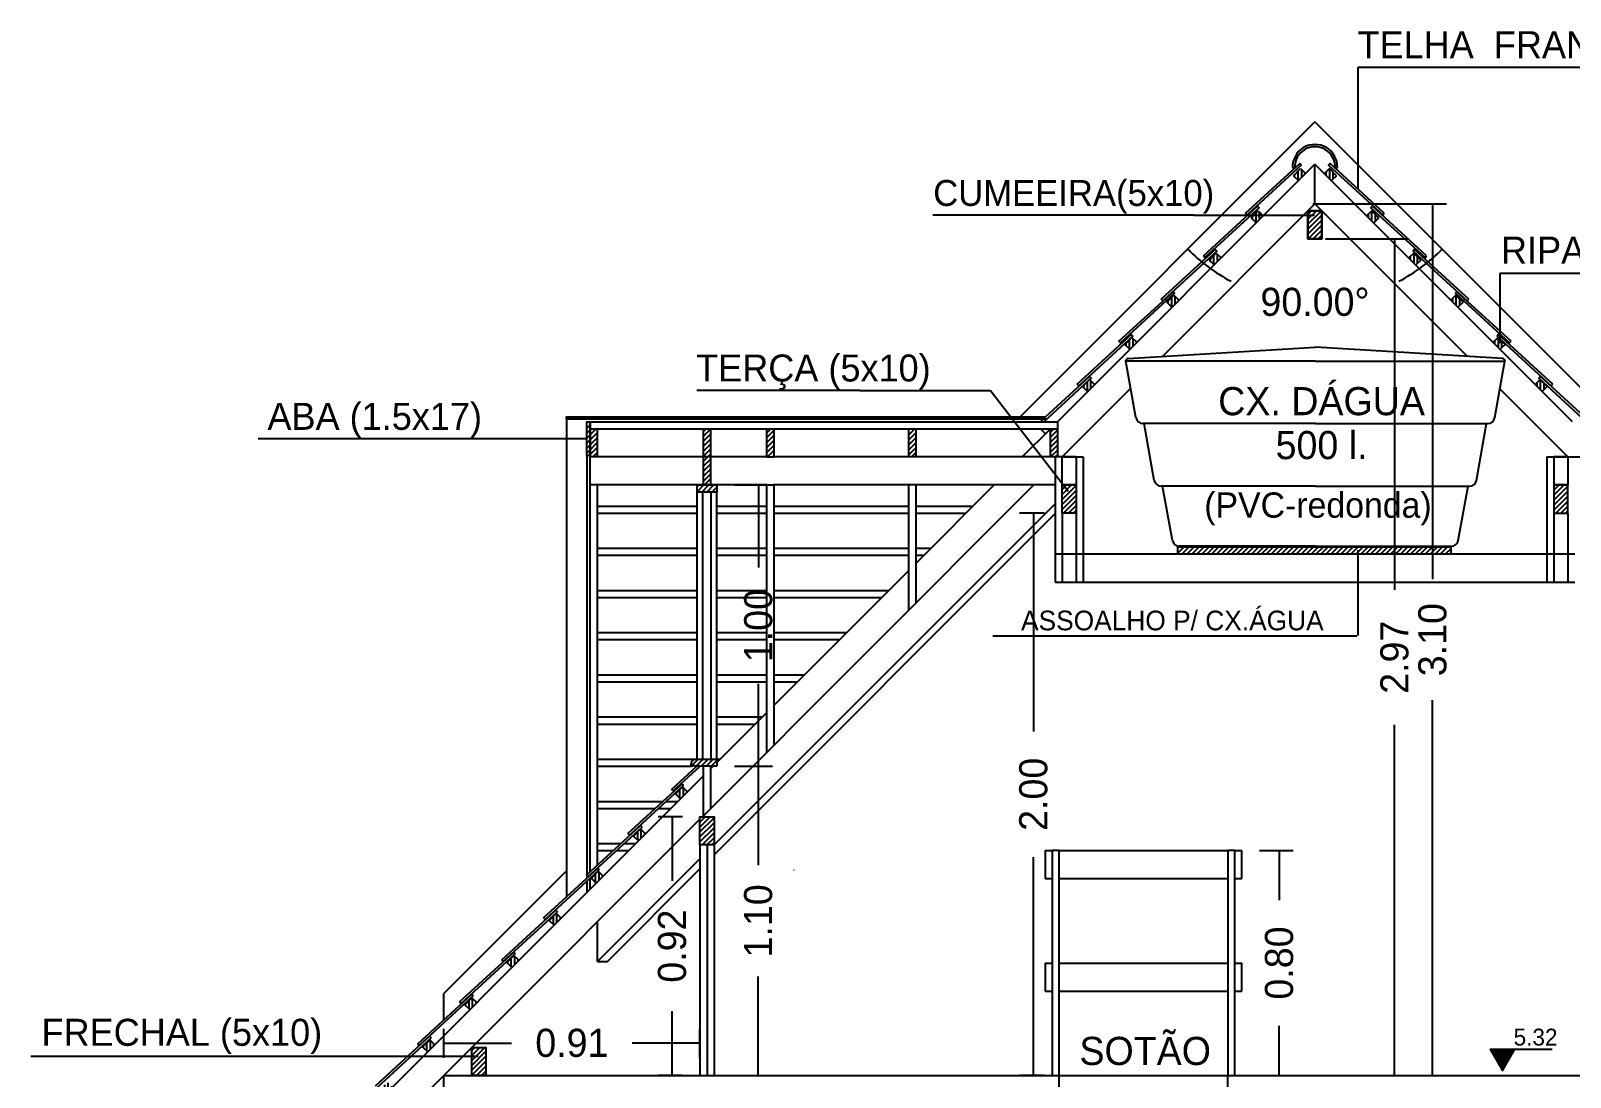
# Model space of a CAD drawing. Extents: x -74 to 202, y -59 to 73.
# Drawn here: x 18.62 to 24.09, y -2.55 to 1.17 of the extents above; entities that cross this region are included whole.
import ezdxf
from ezdxf.enums import TextEntityAlignment as Align

# ---------------------------------------------------------------- set-up
doc = ezdxf.new("R2010")
doc.units = 0
doc.linetypes.add('DASHED2', pattern=[0.375, 0.25, -0.125])
doc.layers.get('0').update_dxf_attribs({"linetype": 'CONTINUOUS'})
doc.layers.get('DEFPOINTS').update_dxf_attribs({"linetype": 'CONTINUOUS'})
for name, color, linetype in [('CONCRETO', 5, 'CONTINUOUS'), ('DIM', 244, 'CONTINUOUS'), ('EQUIPAMENTOS', 1, 'CONTINUOUS'), ('JANELA', 5, 'CONTINUOUS'), ('TEXTO', 1, 'CONTINUOUS'), ('TEXTO2', 244, 'CONTINUOUS'), ('VISTAL', 30, 'CONTINUOUS'), ('VISTAP', 244, 'CONTINUOUS')]:
    doc.layers.add(name, color=color, linetype=linetype)
doc.dimstyles.get("Standard").update_dxf_attribs({"dimscale": 0, "dimtxt": 0.1, "dimasz": 0.12, "dimexe": 0.05, "dimexo": 0.0625, "dimgap": 0.09, "dimtad": 0, "dimzin": 0, "dimtxsty": 'STANDARD', "dimblk1": 'NONE', "dimblk2": 'NONE', "dimsah": 1, "dimcen": 0.09, "dimclrd": 244, "dimclre": 244, "dimclrt": 244, "dimazin": 3, "dimtfac": 1, "dimtdec": 4, "dimtofl": 0, "dimtmove": 0, "dimatfit": 3, "dimtolj": 1, "dimtzin": 0})

# ---------------------------------------------------------------- blocks, each defined once
blk = doc.blocks.new('*X18')
at = {"color": 0, "linetype": 'CONTINUOUS'}
for p, q in [((16.919, 11.7041), (16.9243, 11.7094)), ((16.919, 11.6864), (16.931, 11.6984)), ((16.919, 11.6687), (16.931, 11.6807)), ((16.919, 11.651), (16.931, 11.663)), ((16.919, 11.6334), (16.931, 11.6454)), ((16.919, 11.6157), (16.931, 11.6277)), ((16.919, 11.598), (16.931, 11.61)), ((16.9281, 11.5894), (16.931, 11.5923))]:
    blk.add_line(p, q, dxfattribs=at)
blk = doc.blocks.new('*X19')
at = {"color": 0, "linetype": 'CONTINUOUS'}
for p, q in [((17.3215, 10.2681), (17.3581, 10.3047)), ((17.3215, 10.2858), (17.3404, 10.3047)), ((17.3215, 10.3035), (17.3227, 10.3047)), ((17.3215, 10.2504), (17.3715, 10.3004)), ((17.3215, 10.2328), (17.3715, 10.2828)), ((17.3215, 10.2151), (17.3715, 10.2651)), ((17.3288, 10.2047), (17.3715, 10.2474)), ((17.3465, 10.2047), (17.3715, 10.2297)), ((17.3642, 10.2047), (17.3715, 10.2121))]:
    blk.add_line(p, q, dxfattribs=at)
blk = doc.blocks.new('*X20')
at = {"color": 0, "linetype": 'CONTINUOUS'}
for p, q in [((18.6098, 11.4503), (18.6439, 11.4844)), ((18.6098, 11.468), (18.6262, 11.4844)), ((18.6098, 11.4327), (18.6598, 11.4827)), ((18.6098, 11.415), (18.6598, 11.465)), ((18.6098, 11.3973), (18.6598, 11.4473)), ((18.6146, 11.3844), (18.6598, 11.4296)), ((18.6323, 11.3844), (18.6598, 11.412)), ((18.6499, 11.3844), (18.6598, 11.3943))]:
    blk.add_line(p, q, dxfattribs=at)
blk = doc.blocks.new('*X21')
at = {"color": 0, "linetype": 'CONTINUOUS'}
for p, q in [((17.3115, 11.4602), (17.3357, 11.4844)), ((17.3115, 11.4779), (17.3181, 11.4844)), ((17.3284, 11.4594), (17.3534, 11.4844)), ((17.3461, 11.4594), (17.3711, 11.4844)), ((17.3638, 11.4594), (17.3815, 11.4772)), ((17.3814, 11.4594), (17.3815, 11.4595))]:
    blk.add_line(p, q, dxfattribs=at)
blk = doc.blocks.new('*X23')
at = {"color": 0, "linetype": 'CONTINUOUS'}
for p, q in [((17.2906, 10.4847), (17.3152, 10.5093)), ((17.3079, 10.4843), (17.3329, 10.5093)), ((17.3255, 10.4843), (17.3505, 10.5093)), ((17.3432, 10.4843), (17.3682, 10.5093)), ((17.3609, 10.4843), (17.3815, 10.5049)), ((17.3786, 10.4843), (17.3815, 10.4872))]:
    blk.add_line(p, q, dxfattribs=at)
blk = doc.blocks.new('*X26')
at = {"color": 0, "linetype": 'CONTINUOUS'}
for p, q in [((16.931, 11.663), (16.9524, 11.6844)), ((16.931, 11.6807), (16.9347, 11.6844)), ((16.931, 11.6454), (16.956, 11.6704)), ((16.931, 11.6277), (16.956, 11.6527)), ((16.931, 11.61), (16.956, 11.635)), ((16.931, 11.5923), (16.956, 11.6173)), ((16.9408, 11.5844), (16.956, 11.5996))]:
    blk.add_line(p, q, dxfattribs=at)
blk = doc.blocks.new('*X28')
at = {"color": 0, "linetype": 'CONTINUOUS'}
for p, q in [((16.5, 9.6212), (16.5, 9.6514)), ((16.5125, 9.6285), (16.5125, 9.6584)), ((16.525, 9.641), (16.525, 9.6462)), ((16.4875, 9.6334), (16.4875, 9.6389)), ((16.3375, 9.4834), (16.3375, 9.4889)), ((16.35, 9.4712), (16.35, 9.5014)), ((16.3625, 9.4785), (16.3625, 9.5084)), ((16.375, 9.491), (16.375, 9.4962)), ((16.1875, 9.3334), (16.1875, 9.3389)), ((16.2, 9.3212), (16.2, 9.3514)), ((16.2125, 9.3285), (16.2125, 9.3584)), ((16.225, 9.341), (16.225, 9.3462)), ((16.075, 9.2237), (16.075, 9.2264)), ((16.0875, 9.2115), (16.0875, 9.2324)), ((16.1, 9.1992), (16.1, 9.2202)), ((16.1125, 9.187), (16.1125, 9.208)), ((16.125, 9.1748), (16.125, 9.1958)), ((16.1375, 9.1625), (16.1375, 9.1835)), ((16.15, 9.1503), (16.15, 9.1713)), ((16.1625, 9.1381), (16.1625, 9.1591)), ((16.175, 9.1258), (16.175, 9.1468)), ((16.1875, 9.1338), (16.1875, 9.1346))]:
    blk.add_line(p, q, dxfattribs=at)
blk = doc.blocks.new('*X29')
at = {"color": 0, "linetype": 'CONTINUOUS'}
for p, q in [((19.45, 12.5678), (19.45, 12.6014)), ((19.4625, 12.5785), (19.4625, 12.605)), ((19.5625, 12.5732), (19.5625, 12.6085)), ((19.4375, 12.58), (19.4375, 12.5889)), ((19.475, 12.591), (19.475, 12.5928)), ((19.55, 12.5857), (19.55, 12.5981)), ((19.575, 12.5731), (19.575, 12.596)), ((19.2875, 12.43), (19.2875, 12.4389)), ((19.3, 12.4178), (19.3, 12.4514)), ((19.3125, 12.4285), (19.3125, 12.455)), ((19.325, 12.441), (19.325, 12.4428)), ((19.7, 12.4357), (19.7, 12.4481)), ((19.7125, 12.4232), (19.7125, 12.4585)), ((19.725, 12.4231), (19.725, 12.446)), ((19.1375, 12.28), (19.1375, 12.2889)), ((19.15, 12.2678), (19.15, 12.3014)), ((19.1625, 12.2785), (19.1625, 12.305)), ((19.175, 12.291), (19.175, 12.2928)), ((19.85, 12.2857), (19.85, 12.2981)), ((19.8625, 12.2732), (19.8625, 12.3085)), ((19.875, 12.2731), (19.875, 12.296)), ((18.9875, 12.13), (18.9875, 12.1389)), ((19, 12.1178), (19, 12.1514)), ((19.0125, 12.1285), (19.0125, 12.155)), ((19.025, 12.141), (19.025, 12.1428)), ((20, 12.1357), (20, 12.1481)), ((20.0125, 12.1232), (20.0125, 12.1585)), ((20.025, 12.1231), (20.025, 12.146)), ((18.85, 11.9678), (18.85, 12.0014)), ((18.8625, 11.9785), (18.8625, 12.005)), ((20.15, 11.9857), (20.15, 11.9981)), ((20.1625, 11.9732), (20.1625, 12.0085)), ((20.175, 11.9731), (20.175, 11.996)), ((18.8375, 11.98), (18.8375, 11.9889)), ((18.875, 11.991), (18.875, 11.9928)), ((18.6875, 11.83), (18.6875, 11.8389)), ((18.7, 11.8178), (18.7, 11.8514)), ((18.7125, 11.8285), (18.7125, 11.855)), ((18.725, 11.841), (18.725, 11.8428)), ((20.3, 11.8357), (20.3, 11.8481)), ((20.3125, 11.8232), (20.3125, 11.8583)), ((20.325, 11.8231), (20.325, 11.846))]:
    blk.add_line(p, q, dxfattribs=at)
blk = doc.blocks.new('*X47')
at = {"color": 0, "linetype": 'CONTINUOUS'}
for p, q in [((17.2625, 10.3785), (17.2625, 10.4084)), ((17.2375, 10.3834), (17.2375, 10.3889)), ((17.25, 10.3712), (17.25, 10.4014)), ((17.275, 10.391), (17.275, 10.3962)), ((17.1, 10.2212), (17.1, 10.2514)), ((17.1125, 10.2285), (17.1125, 10.2584)), ((17.125, 10.241), (17.125, 10.2462)), ((17.0875, 10.2334), (17.0875, 10.2389)), ((16.9375, 10.0834), (16.9375, 10.0889)), ((16.95, 10.0712), (16.95, 10.1014)), ((16.9625, 10.0785), (16.9625, 10.1084)), ((16.975, 10.091), (16.975, 10.0962)), ((16.7875, 9.9334), (16.7875, 9.9389)), ((16.8, 9.9212), (16.8, 9.9514)), ((16.8125, 9.9285), (16.8125, 9.9584)), ((16.825, 9.941), (16.825, 9.9462)), ((16.6625, 9.7785), (16.6625, 9.8084)), ((16.6375, 9.7834), (16.6375, 9.7889)), ((16.65, 9.7712), (16.65, 9.8014)), ((16.675, 9.791), (16.675, 9.7962))]:
    blk.add_line(p, q, dxfattribs=at)
blk = doc.blocks.new('*D51')
at = {"color": 244, "linetype": 'BYBLOCK'}
for p, q in [((23.1784, 0.5516), (23.6542, 0.5516)), ((23.6042, 0.5516), (23.6042, -0.7834)), ((23.6042, -2.5484), (23.6042, -1.2134)), ((22.8934, -2.5484), (23.6542, -2.5484))]:
    blk.add_line(p, q, dxfattribs=at)
at = {"layer": 'DEFPOINTS', "color": 0, "linetype": 'BYBLOCK'}
for p in [(23.1159, 0.5516), (23.6042, 0.5516), (22.8309, -2.5484)]:
    blk.add_point(p, dxfattribs=at)
at = {"color": 244, "linetype": 'BYBLOCK', "insert": (23.6042, -0.9984), "char_height": 0.1, "attachment_point": 5, "rotation": 90}
blk.add_mtext('\\A1;3.10', dxfattribs=at)
blk = doc.blocks.new('_NONE')
blk = doc.blocks.new('*X104')
at = {"color": 0, "linetype": 'CONTINUOUS'}
for p, q in [((38.4017, 12.4155), (38.4496, 12.4634)), ((38.4017, 12.4332), (38.4319, 12.4634)), ((38.4017, 12.4509), (38.4142, 12.4634)), ((38.4017, 12.3979), (38.4517, 12.4479)), ((38.4017, 12.3802), (38.4517, 12.4302)), ((38.4026, 12.3634), (38.4517, 12.4125)), ((38.4203, 12.3634), (38.4517, 12.3948)), ((38.438, 12.3634), (38.4517, 12.3772))]:
    blk.add_line(p, q, dxfattribs=at)
blk = doc.blocks.new('*D110')
at = {"color": 244, "linetype": 'BYBLOCK'}
for p, q in [((20.9351, -1.6281), (20.8485, -1.6281)), ((20.8985, -1.6281), (20.8985, -1.8566)), ((20.8985, -2.5484), (20.8985, -2.3199)), ((20.9351, -2.5484), (20.8485, -2.5484))]:
    blk.add_line(p, q, dxfattribs=at)
at = {"layer": 'DEFPOINTS', "color": 0, "linetype": 'BYBLOCK'}
for p in [(20.8985, -1.6281), (20.9976, -1.6281), (20.9976, -2.5484)]:
    blk.add_point(p, dxfattribs=at)
at = {"color": 244, "linetype": 'BYBLOCK', "insert": (20.8985, -2.0883), "char_height": 0.1, "attachment_point": 5, "rotation": 90}
blk.add_mtext('\\A1;0.92', dxfattribs=at)
blk = doc.blocks.new('*D111')
at = {"color": 244, "linetype": 'BYBLOCK'}
for p, q in [((20.0859, -2.4859), (20.0859, -2.3829)), ((20.9976, -2.4859), (20.9976, -2.3829)), ((20.0859, -2.4329), (20.3267, -2.4329)), ((20.9976, -2.4329), (20.7567, -2.4329))]:
    blk.add_line(p, q, dxfattribs=at)
at = {"layer": 'DEFPOINTS', "color": 0, "linetype": 'BYBLOCK'}
for p in [(20.9976, -2.4329), (20.0859, -2.5484), (20.9976, -2.5484)]:
    blk.add_point(p, dxfattribs=at)
at = {"color": 244, "linetype": 'BYBLOCK', "insert": (20.5417, -2.4329), "char_height": 0.1, "attachment_point": 5}
blk.add_mtext('\\A1;0.91', dxfattribs=at)
blk = doc.blocks.new('*X115')
at = {"color": 0, "linetype": 'CONTINUOUS'}
for p, q in [((37.9391, 11.2458), (37.9615, 11.2682)), ((37.9391, 11.2635), (37.9438, 11.2682)), ((37.9542, 11.2432), (37.9792, 11.2682)), ((37.9719, 11.2432), (37.9969, 11.2682)), ((37.9895, 11.2432), (38.0145, 11.2682)), ((38.0072, 11.2432), (38.0322, 11.2682)), ((38.0249, 11.2432), (38.0499, 11.2682)), ((38.0426, 11.2432), (38.0676, 11.2682)), ((38.0602, 11.2432), (38.0852, 11.2682)), ((38.0779, 11.2432), (38.1029, 11.2682)), ((38.0956, 11.2432), (38.1206, 11.2682)), ((38.1133, 11.2432), (38.1383, 11.2682)), ((38.1309, 11.2432), (38.1559, 11.2682)), ((38.1486, 11.2432), (38.1736, 11.2682)), ((38.1663, 11.2432), (38.1913, 11.2682)), ((38.184, 11.2432), (38.209, 11.2682)), ((38.2017, 11.2432), (38.2267, 11.2682)), ((38.2193, 11.2432), (38.2443, 11.2682)), ((38.237, 11.2432), (38.262, 11.2682)), ((38.2547, 11.2432), (38.2797, 11.2682)), ((38.2724, 11.2432), (38.2974, 11.2682)), ((38.29, 11.2432), (38.315, 11.2682)), ((38.3077, 11.2432), (38.3327, 11.2682)), ((38.3254, 11.2432), (38.3504, 11.2682)), ((38.3431, 11.2432), (38.3681, 11.2682)), ((38.3608, 11.2432), (38.3858, 11.2682)), ((38.3784, 11.2432), (38.4034, 11.2682)), ((38.3961, 11.2432), (38.4211, 11.2682)), ((38.4138, 11.2432), (38.4388, 11.2682)), ((38.4315, 11.2432), (38.4565, 11.2682)), ((38.4491, 11.2432), (38.4741, 11.2682)), ((38.4668, 11.2432), (38.4918, 11.2682)), ((38.4845, 11.2432), (38.5095, 11.2682)), ((38.5022, 11.2432), (38.5272, 11.2682)), ((38.5199, 11.2432), (38.5449, 11.2682)), ((38.5375, 11.2432), (38.5625, 11.2682)), ((38.5552, 11.2432), (38.5802, 11.2682)), ((38.5729, 11.2432), (38.5979, 11.2682)), ((38.5906, 11.2432), (38.6156, 11.2682)), ((38.6082, 11.2432), (38.6332, 11.2682)), ((38.6259, 11.2432), (38.6509, 11.2682)), ((38.6436, 11.2432), (38.6686, 11.2682)), ((38.6613, 11.2432), (38.6863, 11.2682)), ((38.679, 11.2432), (38.704, 11.2682)), ((38.6966, 11.2432), (38.7216, 11.2682)), ((38.7143, 11.2432), (38.7393, 11.2682)), ((38.732, 11.2432), (38.757, 11.2682)), ((38.7497, 11.2432), (38.7747, 11.2682)), ((38.7673, 11.2432), (38.7923, 11.2682)), ((38.785, 11.2432), (38.81, 11.2682)), ((38.8027, 11.2432), (38.8277, 11.2682)), ((38.8204, 11.2432), (38.8454, 11.2682)), ((38.8381, 11.2432), (38.8631, 11.2682)), ((38.8557, 11.2432), (38.8807, 11.2682)), ((38.8734, 11.2432), (38.8984, 11.2682)), ((38.8911, 11.2432), (38.9097, 11.2618)), ((38.9088, 11.2432), (38.9097, 11.2441))]:
    blk.add_line(p, q, dxfattribs=at)
blk = doc.blocks.new('*D116')
at = {"color": 244, "linetype": 'BYBLOCK'}
for p, q in [((22.2234, -0.5484), (22.1341, -0.5484)), ((22.1841, -0.5484), (22.1841, -1.3251)), ((22.1841, -2.5484), (22.1841, -1.7718)), ((22.2234, -2.5484), (22.1341, -2.5484))]:
    blk.add_line(p, q, dxfattribs=at)
at = {"layer": 'DEFPOINTS', "color": 0, "linetype": 'BYBLOCK'}
for p in [(22.2859, -0.5484), (22.1841, -2.5484), (22.2859, -2.5484)]:
    blk.add_point(p, dxfattribs=at)
at = {"color": 244, "linetype": 'BYBLOCK', "insert": (22.1841, -1.5484), "char_height": 0.1, "attachment_point": 5, "rotation": 90}
blk.add_mtext('\\A1;2.00', dxfattribs=at)
blk = doc.blocks.new('*D117')
at = {"color": 244, "linetype": 'BYBLOCK'}
for p, q in [((22.9884, -1.7484), (23.1086, -1.7484)), ((23.0586, -1.7484), (23.0586, -1.9251)), ((23.0586, -2.5484), (23.0586, -2.3718)), ((22.9634, -2.5484), (23.1086, -2.5484))]:
    blk.add_line(p, q, dxfattribs=at)
at = {"layer": 'DEFPOINTS', "color": 0, "linetype": 'BYBLOCK'}
for p in [(22.9259, -1.7484), (23.0586, -1.7484), (22.9009, -2.5484)]:
    blk.add_point(p, dxfattribs=at)
at = {"color": 244, "linetype": 'BYBLOCK', "insert": (23.0586, -2.1484), "char_height": 0.1, "attachment_point": 5, "rotation": 90}
blk.add_mtext('\\A1;0.80', dxfattribs=at)
blk = doc.blocks.new('*D130')
at = {"color": 244, "linetype": 'BYBLOCK'}
for p, q in [((23.2234, 0.4266), (23.5191, 0.4266)), ((23.4691, 0.4266), (23.4691, -0.8209)), ((23.4691, -2.5484), (23.4691, -1.3009)), ((22.9384, -2.5484), (23.5191, -2.5484))]:
    blk.add_line(p, q, dxfattribs=at)
at = {"layer": 'DEFPOINTS', "color": 0, "linetype": 'BYBLOCK'}
for p in [(23.1609, 0.4266), (23.4691, 0.4266), (22.8759, -2.5484)]:
    blk.add_point(p, dxfattribs=at)
at = {"color": 244, "linetype": 'BYBLOCK', "insert": (23.4691, -1.0609), "char_height": 0.1, "attachment_point": 5, "rotation": 90}
blk.add_mtext('\\A1;2.97', dxfattribs=at)
blk = doc.blocks.new('*D149')
at = {"color": 244, "linetype": 'BYBLOCK'}
for p, q in [((21.1201, -1.4486), (21.255, -1.4486)), ((21.205, -1.4486), (21.205, -1.8002)), ((21.205, -2.5484), (21.205, -2.1968)), ((21.1101, -2.5484), (21.255, -2.5484))]:
    blk.add_line(p, q, dxfattribs=at)
at = {"layer": 'DEFPOINTS', "color": 0, "linetype": 'BYBLOCK'}
for p in [(21.0576, -1.4486), (21.205, -1.4486), (21.0476, -2.5484)]:
    blk.add_point(p, dxfattribs=at)
at = {"color": 244, "linetype": 'BYBLOCK', "insert": (21.205, -1.9985), "char_height": 0.1, "attachment_point": 5, "rotation": 90}
blk.add_mtext('\\A1;1.10', dxfattribs=at)
blk = doc.blocks.new('*D150')
at = {"color": 244, "linetype": 'BYBLOCK'}
for start, end in [(125.8821, 135), (135, 180)]:
    blk.add_arc((26.2859, -2.5484), 0.5661, start, end, dxfattribs=at)
at = {"layer": 'DEFPOINTS', "color": 0, "linetype": 'BYBLOCK'}
for p in [(25.3741, -1.6367), (25.739, -2.4019), (26.1859, -2.4484), (22.8759, -2.5484), (26.2859, -2.5484)]:
    blk.add_point(p, dxfattribs=at)
at = {"color": 244, "linetype": 'BYBLOCK', "insert": (26.2025, -1.91), "char_height": 0.1, "attachment_point": 5, "rotation": 35.8821}
blk.add_mtext('\\A1;45.00°', dxfattribs=at)
blk = doc.blocks.new('*D151')
at = {"color": 244, "linetype": 'BYBLOCK'}
for start, end in [(225, 242.2463), (297.7537, 315)]:
    blk.add_arc((23.1859, 0.843), 0.6407, start, end, dxfattribs=at)
at = {"layer": 'DEFPOINTS', "color": 0, "linetype": 'BYBLOCK'}
for p in [(23.1859, 0.843), (23.1859, 0.843), (23.02, 0.2242), (22.1364, -0.2065), (24.2353, -0.2065)]:
    blk.add_point(p, dxfattribs=at)
at = {"color": 244, "linetype": 'BYBLOCK', "insert": (23.1859, 0.2023), "char_height": 0.1, "attachment_point": 5}
blk.add_mtext('\\A1;90.00°', dxfattribs=at)
blk = doc.blocks.new('*X152')
at = {"color": 0, "linetype": 'CONTINUOUS'}
for p, q in [((36.2512, 11.6792), (36.2604, 11.6884)), ((36.2512, 11.6616), (36.2762, 11.6866)), ((36.2512, 11.6439), (36.2762, 11.6689)), ((36.4762, 11.6744), (36.4902, 11.6884)), ((36.4762, 11.6568), (36.5012, 11.6818)), ((36.9812, 11.6845), (36.9852, 11.6884)), ((36.9812, 11.6668), (37.0029, 11.6884)), ((36.9812, 11.6491), (37.0062, 11.6741)), ((37.4853, 11.6759), (37.4978, 11.6884)), ((37.4853, 11.6582), (37.5103, 11.6832)), ((36.2512, 11.6262), (36.2762, 11.6512)), ((36.2512, 11.6085), (36.2762, 11.6335)), ((36.2512, 11.5909), (36.2762, 11.6159)), ((36.4762, 11.6391), (36.5012, 11.6641)), ((36.4762, 11.6214), (36.5012, 11.6464)), ((36.4762, 11.6037), (36.5012, 11.6287)), ((36.9812, 11.6314), (37.0062, 11.6564)), ((36.9812, 11.6137), (37.0062, 11.6387)), ((36.9812, 11.5961), (37.0062, 11.6211)), ((37.4853, 11.6405), (37.5103, 11.6655)), ((37.4853, 11.6229), (37.5103, 11.6479)), ((37.4853, 11.6052), (37.5103, 11.6302)), ((36.2512, 11.5732), (36.2762, 11.5982)), ((36.2512, 11.5555), (36.2762, 11.5805)), ((36.2512, 11.5378), (36.2762, 11.5628)), ((36.4786, 11.5884), (36.5012, 11.611)), ((36.4963, 11.5884), (36.5012, 11.5934)), ((36.9912, 11.5884), (37.0062, 11.6034)), ((37.4862, 11.5884), (37.5103, 11.6125)), ((37.5039, 11.5884), (37.5103, 11.5948)), ((36.2512, 11.5201), (36.2762, 11.5451)), ((36.2512, 11.5025), (36.2762, 11.5275)), ((36.2548, 11.4884), (36.2762, 11.5098)), ((36.2725, 11.4884), (36.2762, 11.4921))]:
    blk.add_line(p, q, dxfattribs=at)
blk = doc.blocks.new('*X155')
at = {"color": 0, "linetype": 'CONTINUOUS'}
for p, q in [((39.2767, 11.4521), (39.3131, 11.4884)), ((39.2767, 11.4697), (39.2954, 11.4884)), ((39.2767, 11.4874), (39.2777, 11.4884)), ((39.2767, 11.4344), (39.3267, 11.4844)), ((39.2767, 11.4167), (39.3267, 11.4667)), ((39.2767, 11.399), (39.3267, 11.449)), ((39.2838, 11.3884), (39.3267, 11.4314)), ((39.3015, 11.3884), (39.3267, 11.4137)), ((39.3191, 11.3884), (39.3267, 11.396))]:
    blk.add_line(p, q, dxfattribs=at)
blk = doc.blocks.new('*D158')
at = {"color": 244, "linetype": 'BYBLOCK'}
for p, q in [((21.1201, -0.4484), (21.2555, -0.4484)), ((21.2055, -0.4484), (21.2055, -0.7418)), ((21.2055, -1.4486), (21.2055, -1.1552)), ((21.1201, -1.4486), (21.2555, -1.4486))]:
    blk.add_line(p, q, dxfattribs=at)
at = {"layer": 'DEFPOINTS', "color": 0, "linetype": 'BYBLOCK'}
for p in [(21.0576, -0.4484), (21.2055, -0.4484), (21.0576, -1.4486)]:
    blk.add_point(p, dxfattribs=at)
at = {"color": 244, "linetype": 'BYBLOCK', "insert": (21.2055, -0.9485), "char_height": 0.1, "attachment_point": 5, "rotation": 90}
blk.add_mtext('\\A1;1.00', dxfattribs=at)
blk = doc.blocks.new('*X181')
at = {"color": 0, "linetype": 'CONTINUOUS'}
for p, q in [((20.1859, -2.4946), (20.232, -2.4484)), ((20.1859, -2.4769), (20.2144, -2.4484)), ((20.1859, -2.4592), (20.1967, -2.4484)), ((20.1859, -2.5123), (20.2359, -2.4623)), ((20.1859, -2.53), (20.2359, -2.48)), ((20.1859, -2.5476), (20.2359, -2.4976)), ((20.2027, -2.5484), (20.2359, -2.5153)), ((20.2204, -2.5484), (20.2359, -2.533))]:
    blk.add_line(p, q, dxfattribs=at)
blk = doc.blocks.new('*X190')
at = {"color": 0, "linetype": 'CONTINUOUS'}
for p, q in [((4.2826, -8.3657), (4.2837, -8.3647)), ((4.2833, -8.3668), (4.2854, -8.3647)), ((4.2839, -8.368), (4.2872, -8.3647)), ((4.2846, -8.3691), (4.289, -8.3647)), ((4.2852, -8.3702), (4.2907, -8.3647)), ((4.2859, -8.3713), (4.2925, -8.3647)), ((4.2865, -8.3724), (4.2943, -8.3647)), ((4.2872, -8.3736), (4.296, -8.3647)), ((4.2878, -8.3747), (4.2978, -8.3647)), ((4.2885, -8.3758), (4.2996, -8.3647)), ((4.2891, -8.3769), (4.3013, -8.3647)), ((4.2898, -8.3781), (4.3031, -8.3647)), ((4.2904, -8.3792), (4.3049, -8.3647)), ((4.2911, -8.3803), (4.3066, -8.3647)), ((4.2917, -8.3814), (4.3084, -8.3647)), ((4.2924, -8.3825), (4.3102, -8.3647)), ((4.293, -8.3837), (4.3119, -8.3647)), ((4.2936, -8.3848), (4.3137, -8.3647)), ((4.2943, -8.3859), (4.3155, -8.3647)), ((4.2949, -8.387), (4.3172, -8.3647)), ((4.2956, -8.3881), (4.319, -8.3647)), ((4.2962, -8.3893), (4.3208, -8.3647)), ((4.2969, -8.3904), (4.3225, -8.3647)), ((4.2975, -8.3915), (4.3243, -8.3647)), ((4.2982, -8.3926), (4.3261, -8.3647)), ((4.2988, -8.3937), (4.3278, -8.3647)), ((4.2995, -8.3949), (4.3296, -8.3647)), ((4.3001, -8.396), (4.3314, -8.3647)), ((4.3008, -8.3971), (4.3331, -8.3647)), ((4.3014, -8.3982), (4.3349, -8.3647)), ((4.3021, -8.3993), (4.3367, -8.3647)), ((4.3027, -8.4005), (4.3385, -8.3647)), ((4.3034, -8.4016), (4.3402, -8.3647)), ((4.304, -8.4027), (4.342, -8.3647)), ((4.3046, -8.4038), (4.3438, -8.3647)), ((4.3053, -8.405), (4.3455, -8.3647)), ((4.3059, -8.4061), (4.3473, -8.3647)), ((4.3066, -8.4072), (4.3491, -8.3647)), ((4.3072, -8.4083), (4.3508, -8.3647)), ((4.3079, -8.4094), (4.3526, -8.3647)), ((4.3085, -8.4106), (4.3544, -8.3647)), ((4.3092, -8.4117), (4.3561, -8.3647)), ((4.3098, -8.4128), (4.3579, -8.3647)), ((4.3105, -8.4139), (4.3597, -8.3647)), ((4.3111, -8.415), (4.3614, -8.3647)), ((4.3118, -8.4162), (4.3632, -8.3647)), ((4.3124, -8.4173), (4.365, -8.3647)), ((4.3131, -8.4184), (4.3667, -8.3647)), ((4.3137, -8.4195), (4.3685, -8.3647)), ((4.3144, -8.4206), (4.3665, -8.3685)), ((4.315, -8.4218), (4.3641, -8.3727)), ((4.3156, -8.4229), (4.3617, -8.3769)), ((4.3163, -8.424), (4.3592, -8.3811)), ((4.3169, -8.4251), (4.3568, -8.3852)), ((4.3176, -8.4262), (4.3544, -8.3894)), ((4.3182, -8.4274), (4.352, -8.3936)), ((4.3189, -8.4285), (4.3496, -8.3978)), ((4.3195, -8.4296), (4.3472, -8.402)), ((4.3202, -8.4307), (4.3447, -8.4062)), ((4.3208, -8.4318), (4.3423, -8.4103)), ((4.3215, -8.433), (4.3399, -8.4145)), ((4.3221, -8.4341), (4.3375, -8.4187)), ((4.3228, -8.4352), (4.3351, -8.4229)), ((4.3234, -8.4363), (4.3327, -8.4271)), ((4.3241, -8.4375), (4.3303, -8.4313)), ((4.3247, -8.4386), (4.3278, -8.4354)), ((4.3254, -8.4397), (4.3254, -8.4396))]:
    blk.add_line(p, q, dxfattribs=at)

msp = doc.modelspace()

# ---------------------------------------------------------------- linework, layer by layer
at = {"layer": 'CONCRETO', "color": 5}
for p, q in [((20.08585, -2.54842), (22.27585, -2.54842)), ((22.87585, -2.54842), (26.28585, -2.54842))]:
    msp.add_line(p, q, dxfattribs=at)
at = {"layer": 'CONCRETO', "linetype": 'CONTINUOUS'}
for p, q in [((20.08585, -2.84842), (20.08585, -2.54842)), ((22.27585, -2.64842), (22.27585, -2.54842)), ((22.87585, -2.64842), (22.87585, -2.54842))]:
    msp.add_line(p, q, dxfattribs=at)
at = {"layer": 'DIM', "color": 244, "linetype": 'CONTINUOUS'}
for p, q in [((22.26085, -0.34842), (22.26085, -0.79364)), ((22.33585, -0.34842), (22.36085, -0.34842)), ((22.36085, -0.34842), (22.36085, -0.69364)), ((24.01085, -0.34842), (24.01085, -0.69364)), ((22.28585, -0.54842), (22.28585, -0.69364)), ((22.33585, -0.54842), (22.33585, -0.69364)), ((24.03585, -0.54842), (24.03585, -0.69364)), ((24.08585, -0.54842), (24.08585, -0.69364)), ((22.26085, -0.79364), (24.11085, -0.79364))]:
    msp.add_line(p, q, dxfattribs=at)
at = {"layer": 'EQUIPAMENTOS', "color": 30, "linetype": 'CONTINUOUS'}
for p, q in [((22.52159, 0.0014), (23.18611, 0.0418)), ((23.85305, 0.0014), (23.18854, 0.0418)), ((23.18732, -0.00843), (22.5122, -0.00843)), ((22.54902, -0.20891), (22.51342, -0.00843)), ((23.18732, -0.00843), (23.86245, -0.00843)), ((23.82563, -0.20891), (23.86123, -0.00843)), ((22.95777, -0.22954), (22.57363, -0.22954)), ((22.61406, -0.43221), (22.57807, -0.22954)), ((23.18732, -0.22954), (22.95777, -0.22954)), ((23.18732, -0.22954), (23.41688, -0.22954)), ((23.41688, -0.22954), (23.80102, -0.22954)), ((23.76059, -0.43221), (23.79658, -0.22954)), ((23.18732, -0.45284), (22.63867, -0.45284)), ((22.67912, -0.64561), (22.64311, -0.45284)), ((23.18732, -0.45284), (23.73597, -0.45284)), ((23.69553, -0.64561), (23.73153, -0.45284)), ((23.18732, -0.66624), (22.70374, -0.66624)), ((23.18732, -0.66624), (23.67091, -0.66624))]:
    msp.add_line(p, q, dxfattribs=at)
at = {"layer": 'EQUIPAMENTOS', "color": 244, "linetype": 'CONTINUOUS'}
for p, q in [((22.26085, -0.69364), (24.11085, -0.69364)), ((22.69819, -0.66864), (23.6688, -0.66864)), ((22.69819, -0.69364), (22.69819, -0.66864)), ((23.6688, -0.66864), (23.6688, -0.69364))]:
    msp.add_line(p, q, dxfattribs=at)
at = {"layer": 'EQUIPAMENTOS', "color": 30, "linetype": 'CONTINUOUS'}
for centre, radius, start, end in [((22.5222, -0.00858), 0.01, 93.47954, 180), ((23.18672, 0.03182), 0.01, 86.52046, 93.47954), ((23.18793, 0.03182), 0.01, 86.52046, 93.47954), ((23.85245, -0.00858), 0.01, 0, 86.52046), ((22.57363, -0.20454), 0.025, 190.06944, 270), ((23.80102, -0.20454), 0.025, 270, 349.93056), ((22.63867, -0.42784), 0.025, 190.06944, 270), ((23.73597, -0.42784), 0.025, 270, 349.93056), ((22.70374, -0.64124), 0.025, 190.06944, 270), ((23.67091, -0.64124), 0.025, 270, 349.93056), ((21.33174, -1.82799), 0.01, 86.52046, 93.47954)]:
    msp.add_arc(centre, radius, start, end, dxfattribs=at)
at = {"layer": 'JANELA', "color": 244, "linetype": 'CONTINUOUS'}
for p, q in [((20.98756, -1.42357), (20.98756, -0.47342)), ((21.05756, -1.42357), (21.05756, -0.47342)), ((20.98167, -1.42357), (21.05756, -1.42357)), ((21.05756, -1.42357), (21.05756, -1.44857)), ((20.96667, -1.44857), (20.96667, -1.43857)), ((20.9735, -1.44857), (20.96667, -1.44857)), ((20.9735, -1.44857), (20.9735, -1.44484)), ((20.9735, -1.44484), (20.97793, -1.44484)), ((20.97793, -1.44484), (20.97793, -1.44857)), ((21.05756, -1.44857), (20.97793, -1.44857))]:
    msp.add_line(p, q, dxfattribs=at)
at = {"layer": 'JANELA', "linetype": 'CONTINUOUS'}
for p, q in [((21.00756, -1.42357), (21.00756, -0.47342)), ((21.03756, -1.42357), (21.03756, -0.47342))]:
    msp.add_line(p, q, dxfattribs=at)
at = {"layer": 'JANELA', "color": 244, "linetype": 'CONTINUOUS'}
msp.add_lwpolyline([(20.98756, -0.47342), (20.98756, -0.44842), (21.05756, -0.44842), (21.05756, -0.47342)], close=True, dxfattribs=at)
msp.add_arc((20.98167, -1.43857), 0.015, 90, 180, dxfattribs=at)
at = {"layer": 'TEXTO2', "color": 30, "linetype": 'CONTINUOUS'}
for p, q in [((24.78124, 0.30354), (23.84368, 0.30354)), ((21.56673, -0.11296), (21.12195, -0.11296)), ((21.56673, -0.11296), (22.03171, -0.11296))]:
    msp.add_line(p, q, dxfattribs=at)
at = {"layer": 'TEXTO2', "linetype": 'CONTINUOUS'}
for p, q in [((24.02999, -2.45641), (23.80866, -2.45641)), ((23.85196, -2.53141), (23.89526, -2.45641))]:
    msp.add_line(p, q, dxfattribs=at)
at = {"layer": 'VISTAL', "linetype": 'CONTINUOUS'}
for p, q in [((23.33785, 1.03673), (23.33785, 0.60443)), ((24.77982, 1.03673), (23.33785, 1.03673)), ((23.18585, 0.843), (22.13637, -0.20648)), ((23.18585, 0.843), (24.23534, -0.20648)), ((23.10587, 0.68084), (23.11364, 0.68084)), ((23.13408, 0.67658), (23.15195, 0.6591)), ((23.18585, 0.55158), (23.18585, 0.693)), ((23.18585, 0.55158), (23.18585, 0.693)), ((23.23763, 0.67658), (23.21976, 0.6591)), ((23.25784, 0.68101), (23.26584, 0.68084)), ((23.10908, 0.65158), (23.12695, 0.6341)), ((23.26263, 0.65158), (23.24476, 0.6341)), ((22.64306, 0.00878), (23.18585, 0.55158)), ((23.72846, 0.00897), (23.18585, 0.55158)), ((22.75452, 0.51164), (21.82598, 0.51164)), ((22.75452, 0.51164), (23.18387, 0.51164)), ((22.95908, 0.50158), (22.97695, 0.4841)), ((22.98408, 0.52658), (23.00195, 0.5091)), ((23.38763, 0.52658), (23.36976, 0.5091)), ((23.41263, 0.50158), (23.39476, 0.4841)), ((22.80908, 0.35158), (22.82695, 0.3341)), ((22.83408, 0.37658), (22.85195, 0.3591)), ((23.53763, 0.37658), (23.51976, 0.3591)), ((23.56263, 0.35158), (23.54476, 0.3341)), ((23.84368, 0.30354), (23.84368, 0.05605)), ((22.68408, 0.22658), (22.70195, 0.2091)), ((23.68763, 0.22658), (23.66976, 0.2091)), ((22.65908, 0.20158), (22.67695, 0.1841)), ((23.71263, 0.20158), (23.69476, 0.1841)), ((22.53408, 0.07658), (22.55195, 0.0591)), ((23.83763, 0.07658), (23.81976, 0.0591)), ((22.50908, 0.05158), (22.52695, 0.0341)), ((23.86263, 0.05158), (23.84476, 0.0341)), ((22.28585, -0.34842), (22.53037, -0.1039)), ((22.35908, -0.09842), (22.37695, -0.1159)), ((22.38408, -0.07342), (22.40195, -0.0909)), ((24.08585, -0.34842), (23.84384, -0.1064)), ((23.98763, -0.07342), (23.96976, -0.0909)), ((24.01263, -0.09842), (23.99476, -0.1159)), ((21.12195, -0.11296), (20.98647, -0.11296)), ((22.03171, -0.11296), (22.30763, -0.47034)), ((20.52264, -0.21448), (20.52264, -1.91364)), ((20.60703, -0.34842), (20.60703, -0.22342)), ((20.60703, -0.22342), (22.26943, -0.22342)), ((20.60703, -0.24842), (22.26943, -0.24842)), ((20.63203, -0.24842), (20.63203, -0.34842)), ((21.01033, -0.44842), (21.01033, -0.24842)), ((21.03533, -0.24842), (21.03533, -0.44842)), ((21.23533, -0.34842), (21.23533, -0.24842)), ((21.26033, -0.24842), (21.26033, -0.34842)), ((21.74033, -0.34842), (21.74033, -0.24842)), ((21.76533, -0.24842), (21.76533, -0.34842)), ((22.20966, -0.24885), (22.22753, -0.26634)), ((22.24443, -0.34842), (22.24443, -0.24842)), ((22.26943, -0.22342), (22.26943, -0.34842)), ((19.4252, -0.28255), (20.59651, -0.28255)), ((20.59503, -0.34342), (20.59503, -1.83478)), ((20.63203, -0.34842), (20.60703, -0.34842)), ((21.03652, -0.34842), (21.01152, -0.34842)), ((21.23533, -0.34842), (21.26033, -0.34842)), ((22.26943, -0.34842), (22.24443, -0.34842)), ((20.60703, -1.82379), (20.60703, -0.44842)), ((20.63203, -0.44842), (20.63203, -1.80089)), ((21.23533, -0.44842), (21.26033, -0.44842)), ((21.23533, -1.39894), (21.23533, -0.44842)), ((21.26033, -0.44842), (21.26033, -1.37394)), ((21.74033, -0.89394), (21.74033, -0.44842)), ((21.76533, -0.44842), (21.76533, -0.86894)), ((20.63203, -0.52342), (20.98756, -0.52342)), ((21.05756, -0.52342), (21.23533, -0.52342)), ((21.26033, -0.52342), (21.74033, -0.52342)), ((21.76533, -0.52342), (21.96943, -0.52342)), ((20.63203, -0.54842), (20.98756, -0.54842)), ((21.05756, -0.54842), (21.23533, -0.54842)), ((21.26033, -0.54842), (21.74033, -0.54842)), ((21.76533, -0.54842), (21.94443, -0.54842)), ((20.63203, -0.67342), (20.98756, -0.67342)), ((20.63203, -0.69842), (20.98756, -0.69842)), ((21.05756, -0.67342), (21.23533, -0.67342)), ((21.05756, -0.69842), (21.23533, -0.69842)), ((21.26033, -0.67342), (21.74033, -0.67342)), ((21.26033, -0.69842), (21.74033, -0.69842)), ((21.76533, -0.67342), (21.81943, -0.67342)), ((21.76533, -0.69842), (21.79443, -0.69842)), ((23.33937, -0.98315), (23.33934, -0.6804)), ((20.63203, -0.82342), (20.98756, -0.82342)), ((20.63203, -0.84842), (20.98756, -0.84842)), ((21.05756, -0.82342), (21.23533, -0.82342)), ((21.05756, -0.84842), (21.23533, -0.84842)), ((21.26033, -0.82342), (21.66943, -0.82342)), ((21.26033, -0.84842), (21.64443, -0.84842)), ((20.63203, -0.97342), (20.98756, -0.97342)), ((21.05756, -0.97342), (21.23533, -0.97342)), ((21.26033, -0.97342), (21.51943, -0.97342)), ((22.04012, -0.98437), (23.33469, -0.98437)), ((20.63203, -0.99842), (20.98756, -0.99842)), ((21.05756, -0.99842), (21.23533, -0.99842)), ((21.26033, -0.99842), (21.49443, -0.99842)), ((20.63203, -1.12342), (20.98756, -1.12342)), ((20.63203, -1.14842), (20.98756, -1.14842)), ((21.05756, -1.12342), (21.23533, -1.12342)), ((21.05756, -1.14842), (21.23533, -1.14842)), ((21.26033, -1.12342), (21.36943, -1.12342)), ((21.26033, -1.14842), (21.34443, -1.14842)), ((20.63203, -1.27342), (20.98756, -1.27342)), ((20.63203, -1.29842), (20.98756, -1.29842)), ((21.05756, -1.27342), (21.21943, -1.27342)), ((21.05756, -1.29842), (21.19443, -1.29842)), ((20.63203, -1.42342), (20.96667, -1.42342)), ((20.96667, -1.42342), (20.98167, -1.42357)), ((21.05756, -1.42342), (21.06943, -1.42342)), ((20.63203, -1.44842), (20.96667, -1.44842)), ((20.89641, -1.53075), (20.98614, -1.44857)), ((20.90214, -1.53636), (20.99798, -1.44857)), ((21.01039, -1.62388), (21.01039, -1.44857)), ((21.03539, -1.44857), (21.03539, -1.59888)), ((20.74117, -1.68764), (20.93381, -1.51121)), ((20.74658, -1.69354), (20.93921, -1.51711)), ((20.89641, -1.53075), (20.90214, -1.53636)), ((20.93381, -1.51121), (20.93921, -1.51711)), ((20.93579, -1.52171), (20.95366, -1.53919)), ((20.63203, -1.57342), (20.86588, -1.57342)), ((20.87773, -1.57342), (20.91943, -1.57342)), ((20.91079, -1.54671), (20.92866, -1.56419)), ((20.99756, -1.63671), (20.18585, -2.44842)), ((20.63203, -1.59842), (20.83859, -1.59842)), ((20.85043, -1.59842), (20.89443, -1.59842)), ((21.01039, -1.62388), (21.00614, -1.62813)), ((20.59336, -1.83631), (20.786, -1.65987)), ((20.59877, -1.84221), (20.7914, -1.66577)), ((20.74117, -1.68764), (20.74658, -1.69354)), ((20.76079, -1.69671), (20.77866, -1.71419)), ((20.78579, -1.67171), (20.80366, -1.68919)), ((20.786, -1.65987), (20.7914, -1.66577)), ((20.63203, -1.72342), (20.71662, -1.72342)), ((20.63203, -1.74842), (20.68932, -1.74842)), ((20.70116, -1.74842), (20.74443, -1.74842)), ((20.72846, -1.72342), (20.76943, -1.72342)), ((20.99756, -1.72813), (20.99756, -2.54842)), ((21.02256, -1.72813), (21.02256, -2.54842)), ((21.04756, -1.72813), (21.04756, -2.54842)), ((20.52264, -1.82022), (20.08585, -2.257)), ((20.44116, -1.98776), (20.63379, -1.81132)), ((20.44656, -1.99366), (20.6392, -1.81722)), ((20.59336, -1.83631), (20.59877, -1.84221)), ((20.59503, -1.83813), (20.59503, -1.84682)), ((20.59503, -1.85767), (20.59503, -1.89782)), ((20.60703, -1.83583), (20.60703, -1.83464)), ((20.60703, -1.88582), (20.60703, -1.84668)), ((20.61079, -1.84671), (20.62866, -1.86419)), ((20.63203, -1.81174), (20.63203, -1.81293)), ((20.63203, -1.82378), (20.63203, -1.82547)), ((20.63379, -1.81132), (20.6392, -1.81722)), ((20.63579, -1.82171), (20.65366, -1.83919)), ((20.29198, -2.1371), (20.48462, -1.96066)), ((20.29739, -2.143), (20.49002, -1.96656)), ((20.48462, -1.96066), (20.49002, -1.96656)), ((20.48579, -1.97171), (20.50366, -1.98919)), ((20.44116, -1.98776), (20.44656, -1.99366)), ((20.46079, -1.99671), (20.47866, -2.01419)), ((20.14218, -2.28636), (20.33481, -2.10993)), ((20.14758, -2.29226), (20.34022, -2.11583)), ((20.33481, -2.10993), (20.34022, -2.11583)), ((20.33579, -2.12171), (20.35366, -2.13919)), ((20.29198, -2.1371), (20.29739, -2.143)), ((20.31079, -2.14671), (20.32866, -2.16419)), ((19.99306, -2.43584), (20.18569, -2.2594)), ((19.99846, -2.44174), (20.1911, -2.2653)), ((20.08585, -2.35085), (20.08585, -2.257)), ((20.14218, -2.28636), (20.14758, -2.29226)), ((20.16079, -2.29671), (20.17866, -2.31419)), ((20.18569, -2.2594), (20.1911, -2.2653)), ((20.18579, -2.27171), (20.20366, -2.28919)), ((19.84306, -2.58525), (20.03569, -2.40882)), ((20.03569, -2.40882), (20.0411, -2.41472)), ((19.84846, -2.59115), (20.0411, -2.41472)), ((19.84964, -2.78463), (20.18585, -2.44842)), ((19.99306, -2.43584), (19.99846, -2.44174)), ((20.01079, -2.44671), (20.02866, -2.46419)), ((20.03579, -2.42171), (20.05366, -2.43919)), ((18.61644, -2.47977), (20.20844, -2.47977))]:
    msp.add_line(p, q, dxfattribs=at)
at = {"layer": 'VISTAL', "color": 30, "linetype": 'CONTINUOUS'}
for p, q in [((22.26943, -0.22342), (23.18585, 0.693)), ((23.10908, 0.65158), (23.13408, 0.67658)), ((24.10227, -0.22342), (23.18585, 0.693)), ((23.26263, 0.65158), (23.23763, 0.67658)), ((22.95908, 0.50158), (22.98408, 0.52658)), ((23.41263, 0.50158), (23.38763, 0.52658)), ((22.80908, 0.35158), (22.83408, 0.37658)), ((23.56263, 0.35158), (23.53763, 0.37658)), ((22.65908, 0.20158), (22.68408, 0.22658)), ((23.71263, 0.20158), (23.68763, 0.22658)), ((22.50908, 0.05158), (22.53408, 0.07658)), ((23.86263, 0.05158), (23.83763, 0.07658)), ((22.35908, -0.09842), (22.38408, -0.07342)), ((24.01263, -0.09842), (23.98763, -0.07342)), ((22.14443, -0.34842), (22.24443, -0.24842)), ((21.76533, -0.72752), (22.04443, -0.44842)), ((21.64443, -0.84842), (21.74033, -0.75252)), ((21.26033, -1.23252), (21.64443, -0.84842)), ((21.19443, -1.29842), (21.23533, -1.25752)), ((21.05756, -1.43529), (21.19443, -1.29842)), ((21.03539, -1.45746), (21.04428, -1.44857)), ((20.60703, -1.88582), (21.01039, -1.48246)), ((20.91079, -1.54671), (20.93579, -1.52171)), ((20.76079, -1.69671), (20.78579, -1.67171)), ((22.27585, -1.74842), (22.87585, -1.74842)), ((20.61079, -1.84671), (20.63579, -1.82171)), ((22.27585, -1.84842), (22.87585, -1.84842)), ((19.77816, -2.7147), (20.60703, -1.88582)), ((20.46079, -1.99671), (20.48579, -1.97171)), ((20.31079, -2.14671), (20.33579, -2.12171)), ((22.27585, -2.14842), (22.87585, -2.14842)), ((20.16079, -2.29671), (20.18579, -2.27171)), ((22.27585, -2.24842), (22.87585, -2.24842)), ((20.01079, -2.44671), (20.03579, -2.42171))]:
    msp.add_line(p, q, dxfattribs=at)
at = {"layer": 'VISTAL', "linetype": 'DASHED2'}
for p, q in [((22.28585, -0.69364), (22.28585, -0.79364)), ((22.33585, -0.69364), (22.33585, -0.79364)), ((22.36085, -0.69364), (22.36085, -0.79364)), ((24.01085, -0.69364), (24.01085, -0.79364)), ((24.03585, -0.69364), (24.03585, -0.79364)), ((24.08585, -0.69364), (24.08585, -0.79364))]:
    msp.add_line(p, q, dxfattribs=at)
at = {"layer": 'VISTAL', "linetype": 'CONTINUOUS'}
for points in [[(22.93925, 0.51873), (23.13188, 0.69517), (23.13728, 0.68927), (22.94465, 0.51283)], [(23.43246, 0.51873), (23.23983, 0.69517), (23.23442, 0.68927), (23.42706, 0.51283)], [(22.78889, 0.3667), (22.98152, 0.54313), (22.98693, 0.53723), (22.79429, 0.3608)], [(23.58282, 0.3667), (23.39018, 0.54313), (23.38478, 0.53723), (23.57741, 0.3608)], [(22.63853, 0.21281), (22.83116, 0.38925), (22.83657, 0.38335), (22.64393, 0.20691)], [(23.73318, 0.21281), (23.54054, 0.38925), (23.53514, 0.38335), (23.72777, 0.20691)], [(22.48817, 0.06263), (22.68081, 0.23907), (22.68621, 0.23317), (22.49358, 0.05674)], [(23.88353, 0.06263), (23.6909, 0.23907), (23.6855, 0.23317), (23.87813, 0.05674)], [(22.33967, -0.0894), (22.5323, 0.08704), (22.53771, 0.08114), (22.34507, -0.0953)], [(24.03203, -0.0894), (23.8394, 0.08704), (23.834, 0.08114), (24.02663, -0.0953)]]:
    msp.add_lwpolyline(points, close=True, dxfattribs=at)
for points in [[(22.2273, -0.20648), (22.3838, -0.06314), (22.38921, -0.06904), (22.22065, -0.22342)], [(24.14441, -0.20648), (23.9879, -0.06314), (23.9825, -0.06904), (24.15105, -0.22342)], [(20.52264, -0.21448), (20.52264, -0.20648), (22.2273, -0.20648)], [(22.23041, -0.21448), (20.52264, -0.21448)], [(22.20881, -0.22342), (22.21856, -0.21448)]]:
    msp.add_lwpolyline(points, dxfattribs=at)
for radius in [0.08, 0.072]:
    msp.add_arc((23.18585, 0.68251), radius, 358.8091, 181.1909, dxfattribs=at)
at = {"layer": 'VISTAP', "linetype": 'CONTINUOUS'}
for p, q in [((20.60703, -0.44842), (20.60703, -0.34842)), ((21.01033, -0.34842), (20.60703, -0.34842)), ((21.23533, -0.34842), (21.03533, -0.34842)), ((22.33585, -0.34842), (21.26033, -0.34842)), ((24.01085, -0.34842), (25.76467, -0.34842)), ((21.23533, -0.44842), (20.60703, -0.44842)), ((22.26085, -0.44842), (21.26033, -0.44842)), ((21.04756, -1.72813), (22.26085, -0.51484)), ((21.04756, -1.76349), (22.26085, -0.5502)), ((22.22585, -1.74842), (22.25085, -1.74842)), ((22.22585, -1.74842), (22.22585, -1.84842)), ((22.27585, -1.74842), (22.25085, -1.74842)), ((22.25085, -1.74842), (22.25085, -2.54842)), ((22.27585, -2.54842), (22.27585, -1.74842)), ((22.87585, -1.74842), (22.87585, -2.54842)), ((22.90085, -1.74842), (22.87585, -1.74842)), ((22.90085, -2.54842), (22.90085, -1.74842)), ((22.90085, -1.74842), (22.92585, -1.74842)), ((22.92585, -1.84842), (22.92585, -1.74842)), ((20.6331, -2.1426), (20.99756, -1.77813)), ((20.66845, -2.1426), (20.99756, -1.81349)), ((22.22585, -1.84842), (22.25085, -1.84842)), ((22.90085, -1.84842), (22.92585, -1.84842)), ((20.6331, -2.1426), (20.6331, -2.00118)), ((20.6331, -2.1426), (20.66845, -2.1426)), ((22.22585, -2.14842), (22.25085, -2.14842)), ((22.22585, -2.14842), (22.22585, -2.24842)), ((22.90085, -2.14842), (22.92585, -2.14842)), ((22.92585, -2.24842), (22.92585, -2.14842)), ((22.22585, -2.24842), (22.25085, -2.24842)), ((22.90085, -2.24842), (22.92585, -2.24842)), ((22.27585, -2.54842), (22.87585, -2.54842))]:
    msp.add_line(p, q, dxfattribs=at)
at = {"layer": 'VISTAP', "color": 244, "linetype": 'CONTINUOUS'}
for p, q in [((22.28585, -0.44842), (22.28585, -0.34842)), ((21.00614, -1.62813), (22.18585, -0.44842))]:
    msp.add_line(p, q, dxfattribs=at)
at = {"layer": 'VISTAP', "linetype": 'CONTINUOUS'}
for points in [[(23.16085, 0.42658), (23.16085, 0.52658), (23.21085, 0.52658), (23.21085, 0.42658)], [(23.21085, 0.42658), (23.21085, 0.52658), (23.16085, 0.52658), (23.16085, 0.42658)], [(20.60703, -0.22342), (20.60703, -0.34342), (20.59503, -0.34342), (20.59503, -0.22342)], [(22.28585, -0.54842), (22.28585, -0.44842), (22.33585, -0.44842), (22.33585, -0.54842)], [(24.08585, -0.54842), (24.08585, -0.44842), (24.03585, -0.44842), (24.03585, -0.54842)], [(20.99756, -1.72813), (20.99756, -1.62813), (21.04756, -1.62813), (21.04756, -1.72813)], [(20.18585, -2.54842), (20.18585, -2.44842), (20.23585, -2.44842), (20.23585, -2.54842)]]:
    msp.add_lwpolyline(points, close=True, dxfattribs=at)
for points in [[(22.28585, -0.34842), (22.33585, -0.34842), (22.33585, -0.44842), (22.28585, -0.44842)], [(24.08585, -0.34842), (24.03585, -0.34842), (24.03585, -0.44842), (24.08585, -0.44842)], [(24.03585, -0.34842), (24.08585, -0.34842), (24.08585, -0.44842), (24.03585, -0.44842)]]:
    msp.add_lwpolyline(points, dxfattribs=at)

# ---------------------------------------------------------------- block references
at = {"layer": 'EQUIPAMENTOS', "color": 244, "linetype": 'CONTINUOUS'}
msp.add_blockref('*X115', (-15.24087, -11.93685), dxfattribs=at)
at = {"layer": 'JANELA', "color": 244, "linetype": 'CONTINUOUS'}
for name in ['*X21', '*X23']:
    msp.add_blockref(name, (3.67605, -11.93285), dxfattribs=at)
at = {"layer": 'TEXTO2', "linetype": 'CONTINUOUS'}
msp.add_blockref('*X190', (19.52659, 5.90831), dxfattribs=at)
at = {"layer": 'VISTAL', "linetype": 'CONTINUOUS'}
for name, p in [('*X29', (3.67605, -11.93285)), ('*X26', (3.67605, -11.93285)), ('*X152', (-15.24087, -11.93685)), ('*X47', (3.67605, -11.93285)), ('*X28', (3.67605, -11.93285))]:
    msp.add_blockref(name, p, dxfattribs=at)
at = {"layer": 'VISTAP', "linetype": 'CONTINUOUS'}
for name, p in [('*X104', (-15.24087, -11.93685)), ('*X18', (3.67605, -11.93285)), ('*X20', (3.67605, -11.93285)), ('*X155', (-15.24087, -11.93685)), ('*X19', (3.67605, -11.93285)), ('*X181', (0, 0))]:
    msp.add_blockref(name, p, dxfattribs=at)

# ---------------------------------------------------------------- texts
at = {"layer": 'DIM', "linetype": 'CONTINUOUS'}
for s, height, p in [('CX. DÁGUA', 0.1, (23.20933, -0.13789)), ('500 l.', 0.1, (23.20933, -0.30455)), ('(PVC-redonda)', 0.09, (23.19651, -0.53097))]:
    msp.add_text(s, height=height, dxfattribs=at).set_placement(p, align=Align.MIDDLE)
at = {"layer": 'TEXTO', "color": 1, "linetype": 'CONTINUOUS'}
msp.add_text('SOTÃO', height=0.1, dxfattribs=at).set_placement((22.58173, -2.44793), align=Align.MIDDLE)
at = {"layer": 'TEXTO2', "color": 244, "linetype": 'CONTINUOUS'}
for s, height, p in [('TELHA  FRANCESA', 0.096, (23.33721, 1.06935)), ('CUMEEIRA(5x10)', 0.09216, (21.82747, 0.54399)), ('RIPA (2.5x5)', 0.096, (23.84773, 0.33872)), ('TERÇA (5x10)', 0.096, (20.98383, -0.08036)), ('ABA (1.5x17)', 0.096, (19.4585, -0.2523)), ('FRECHAL (5x10)', 0.096, (18.65465, -2.4429))]:
    msp.add_text(s, height=height, dxfattribs=at).set_placement(p)
msp.add_text('ASSOALHO P/ CX.ÁGUA', height=0.07, dxfattribs=at).set_placement((22.67837, -0.92167), align=Align.MIDDLE)
at = {"layer": 'TEXTO2', "linetype": 'CONTINUOUS'}
msp.add_text('5.32', height=0.06, dxfattribs=at).set_placement((23.97084, -2.41185), align=Align.MIDDLE)

# ---------------------------------------------------------------- dimensions: what is measured, and where the dimension line sits
at = {"layer": 'DIM', "linetype": 'CONTINUOUS'}
for base, line1, line2, picture, middle in [((23.46908, 0.26835), ((23.18585, 0.843), (24.23534, -0.20648)), ((23.18585, 0.843), (22.13637, -0.20648)), '*D151', (23.18585, 0.20235)), ((25.74918, -2.36813), ((22.87585, -2.54842), (26.28585, -2.54842)), ((26.18585, -2.44842), (25.37414, -1.63671)), '*D150', (26.20249, -1.90997))]:
    dim = msp.add_angular_dim_2l(base=base, line1=line1, line2=line2, dimstyle='STANDARD', dxfattribs=at)
    dim.commit()
    dim.dimension.update_dxf_attribs({"geometry": picture, "text_midpoint": middle})
for base, p1, p2, picture, middle in [((23.60421, 0.55158), (22.83085, -2.54842), (23.11585, 0.55158), '*D51', (23.60421, -0.99842)), ((23.4690783348, 0.4265793394), (22.8758529732, -2.5484206606), (23.1608529732, 0.4265793394), '*D130', (23.4690783348, -1.0609206606)), ((21.20498, -1.44857), (21.04756, -2.54842), (21.05756, -1.44857), '*D149', (21.20498, -1.9985)), ((20.89848, -1.62813), (20.99756, -2.54842), (20.99756, -1.62813), '*D110', (20.89848, -2.08828)), ((23.05857, -1.74842), (22.90085, -2.54842), (22.92585, -1.74842), '*D117', (23.05857, -2.14842))]:
    dim = msp.add_linear_dim(base=base, p1=p1, p2=p2, angle=90, dimstyle='STANDARD', dxfattribs=at)
    dim.commit()
    dim.dimension.update_dxf_attribs({"geometry": picture, "text_midpoint": middle})
at = {"layer": 'DIM', "color": 244, "linetype": 'CONTINUOUS'}
for base, p1, p2, picture, middle in [((21.20554, -0.44842), (21.05756, -1.44857), (21.05756, -0.44842), '*D158', (21.20554, -0.9485)), ((22.18408, -2.54842), (22.28585, -0.54842), (22.28585, -2.54842), '*D116', (22.18408, -1.54842))]:
    dim = msp.add_linear_dim(base=base, p1=p1, p2=p2, angle=90, dimstyle='STANDARD', dxfattribs=at)
    dim.commit()
    dim.dimension.update_dxf_attribs({"geometry": picture, "text_midpoint": middle})
at = {"layer": 'DIM', "linetype": 'CONTINUOUS'}
dim = msp.add_linear_dim(base=(20.99756, -2.43287), p1=(20.08585, -2.54842), p2=(20.99756, -2.54842), dimstyle='STANDARD', dxfattribs=at)
dim.commit()
dim.dimension.update_dxf_attribs({"geometry": '*D111', "text_midpoint": (20.54171, -2.43287)})

doc.saveas('drawing.dxf')
